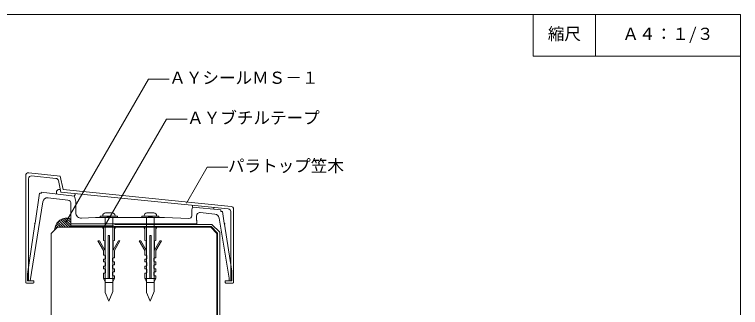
# Model space of a CAD drawing. Units: millimetres on the paper, with parts at other scales. Extents: x -135 to 135, y -94 to 92.
# Drawn here: x -40.2 to 135, y 21.4 to 92 of the extents above; entities that cross this region are included whole.
import ezdxf
from ezdxf.enums import TextEntityAlignment as Align

# ---------------------------------------------------------------- set-up
doc = ezdxf.new("R2010")
doc.units = ezdxf.units.MM
for name, color, linetype, lineweight in [('1-2_ハッチング', 4, 'Continuous', 9), ('1-4_リベットルーフ', 6, 'Continuous', 18), ('1-6_アンカー類', 4, 'Continuous', 9), ('1-7_設備', 3, 'Continuous', 18), ('1-A_元図・躯体', 7, 'Continuous', 18), ('1-B_その他', 5, 'Continuous', 18), ('1-C_アンカー類②', 4, 'Continuous', 9), ('E-E', 7, 'Continuous', 18), ('F-F', 7, 'Continuous', 18)]:
    doc.layers.add(name, color=color, linetype=linetype, lineweight=lineweight)
doc.styles.add('ＭＳ ゴシック', font='')
doc.styles.get('ＭＳ ゴシック').set_extended_font_data('MS Gothic')

msp = doc.modelspace()

# ---------------------------------------------------------------- linework, layer by layer
at = {"layer": '1-2_ハッチング'}
for p, q in [((-27.883, 40.728), (-29.4, 42.245)), ((-27.293, 40.728), (-29.051, 42.486)), ((-26.704, 40.728), (-28.66, 42.684)), ((-26.662, 41.275), (-28.219, 42.832)), ((-26.652, 41.855), (-27.703, 42.905)), ((-26.652, 42.444), (-27.084, 42.876)), ((-30.341, 40.24), (-30.489, 40.388)), ((-30.046, 40.534), (-30.371, 40.859)), ((-29.65, 40.728), (-30.197, 41.274)), ((-29.061, 40.728), (-29.978, 41.645)), ((-28.472, 40.728), (-29.711, 41.967))]:
    msp.add_line(p, q, dxfattribs=at)
msp.add_arc((-27.529, 39.9), 3.012, 71.748, 177.295, dxfattribs=at)
at = {"layer": '1-4_リベットルーフ'}
for p, q in [((-26.652, 41.561), (-26.652, 41.061)), ((-26.652, 41.561), (-16.329, 41.561)), ((-18.375, 41.061), (-26.652, 41.061)), ((-26.652, 41.061), (-16.626, 41.061)), ((-16.45, 41.538), (-16.013, 41.418)), ((-16.45, 41.038), (-16.013, 40.918)), ((7.424, 41.395), (-15.837, 41.395)), ((7.217, 40.895), (-15.837, 40.895)), ((7.217, 40.895), (8.814, 39.297)), ((7.424, 41.395), (9.314, 39.504)), ((8.814, -69.439), (8.814, 39.297)), ((9.314, -69.439), (9.314, 39.504))]:
    msp.add_line(p, q, dxfattribs=at)
for centre, start, end in [((-16.626, 40.895), 74.706, 90), ((-16.626, 40.395), 74.706, 90), ((-15.837, 42.061), 254.706, 270), ((-15.837, 41.561), 254.706, 270)]:
    msp.add_arc(centre, 0.667, start, end, dxfattribs=at)
at = {"layer": '1-6_アンカー類'}
for p, q in [((-16.586, 44.161), (-18.252, 44.161)), ((-6.586, 44.161), (-8.252, 44.161)), ((-19.502, 43.394), (-15.336, 43.394)), ((-19.502, 43.394), (-19.502, 43.061)), ((-19.502, 43.061), (-15.336, 43.061)), ((-18.919, 43.495), (-18.919, 43.394)), ((-18.336, 43.061), (-18.336, 24.939)), ((-16.919, 43.061), (-16.919, 43.028)), ((-16.502, 43.061), (-16.502, 25.204)), ((-15.919, 43.495), (-15.919, 43.394)), ((-15.336, 43.394), (-15.336, 43.061)), ((-9.502, 43.394), (-5.336, 43.394)), ((-9.502, 43.394), (-9.502, 43.061)), ((-9.502, 43.061), (-5.336, 43.061)), ((-8.919, 43.495), (-8.919, 43.394)), ((-8.336, 43.061), (-8.336, 24.939)), ((-6.919, 43.061), (-6.919, 43.028)), ((-6.502, 43.061), (-6.502, 25.204)), ((-5.919, 43.495), (-5.919, 43.394)), ((-5.336, 43.394), (-5.336, 43.061)), ((-17.474, 22.858), (-18.336, 24.939)), ((-17.474, 22.858), (-16.502, 25.204)), ((-7.474, 22.858), (-8.336, 24.939)), ((-7.474, 22.858), (-6.502, 25.204))]:
    msp.add_line(p, q, dxfattribs=at)
for points in [[(-16.919, 43.061), (-17.919, 43.061), (-17.919, 43.028)], [(-6.919, 43.061), (-7.919, 43.061), (-7.919, 43.028)]]:
    msp.add_lwpolyline(points, dxfattribs=at)
for centre, start, end in [((-18.252, 43.495), 90, 180), ((-16.586, 43.495), 0, 90), ((-8.252, 43.495), 90, 180), ((-6.586, 43.495), 0, 90)]:
    msp.add_arc(centre, 0.667, start, end, dxfattribs=at)
at = {"layer": '1-7_設備'}
for p, q in [((-37.502, 27.395), (-37.502, 53.158)), ((-30.213, 52.496), (-36.103, 53.085)), ((-36.836, 52.421), (-36.836, 27.761)), ((-29.626, 51.966), (-29.057, 49.181)), ((11.397, 45.135), (-29.057, 49.181)), ((12.064, 45.739), (-28.502, 49.795)), ((-34.136, 48.885), (-35.231, 41.66)), ((-34.136, 48.885), (-33.804, 48.846)), ((-32.088, 47.803), (-27.321, 47.238)), ((-33.377, 46.828), (-36.419, 27.761)), ((2.581, 44.895), (2.748, 45.559)), ((2.581, 43.489), (2.581, 44.895)), ((4.63, 44.234), (8.145, 43.885)), ((11.998, 44.472), (11.998, 27.761)), ((12.664, 27.395), (12.664, 45.075)), ((-24.011, 42.874), (-20.669, 43.061)), ((-20.669, 43.061), (-17.919, 43.061)), ((-17.919, 43.128), (-16.919, 43.128)), ((-17.919, 43.128), (-17.919, 43.061)), ((-16.919, 43.128), (-16.919, 43.061)), ((-6.919, 43.111), (-6.919, 43.061)), ((3.714, 43.404), (3.714, 42.395)), ((3.781, 42.328), (3.714, 42.395)), ((3.781, 42.328), (3.781, 41.561)), ((9.18, 42.914), (11.581, 28.406)), ((-35.261, 41.462), (-37.086, 29.428)), ((12.248, 30.095), (10.45, 41.462)), ((-37.086, 29.428), (-37.086, 27.761)), ((11.581, 28.406), (11.581, 27.761)), ((-35.669, 27.228), (-37.336, 27.228)), ((-37.086, 27.761), (-36.419, 27.761)), ((-36.836, 27.761), (-35.502, 27.761)), ((-35.502, 27.395), (-35.502, 27.761)), ((11.998, 27.761), (10.664, 27.761)), ((10.664, 27.395), (10.664, 27.761)), ((10.831, 27.228), (12.498, 27.228))]:
    msp.add_line(p, q, dxfattribs=at)
for points in [[(-36.769, 53.821), (-29.169, 53.061), (-28.502, 49.795)], [(-25.752, 48.227), (-33.754, 49.175), (-33.804, 48.846)], [(-25.419, 44.205), (-25.419, 46.895), (-25.752, 48.227)], [(-26.586, 46.411), (-26.586, 42.561), (-26.652, 42.495), (-26.652, 41.561), (3.781, 41.561)], [(10.419, 41.66), (9.968, 44.508), (9.625, 44.542), (9.571, 44.882), (2.748, 45.559)], [(-6.919, 43.111), (-7.919, 43.111), (-7.919, 43.061), (-16.919, 43.061)], [(1.887, 42.823), (-4.002, 43.061), (-6.919, 43.061)], [(12.248, 30.095), (12.248, 27.761), (11.581, 27.761)]]:
    msp.add_lwpolyline(points, dxfattribs=at)
for centre, radius, start, end in [((-36.836, 53.158), 0.667, 84.29021, 180), ((-36.169, 52.421), 0.667, 84.2901, 180), ((-30.279, 51.832), 0.667, 11.53564, 84.28911), ((-29.324, 49.05), 0.788, 80.14207, 201.38539), ((-32.225, 46.645), 1.167, 83.24363, 170.93528), ((-26.289, 48.874), 0.788, 306.04117, 356.47701), ((-27.419, 46.411), 0.833, 360, 83.24363), ((4.704, 45.6), 1.954, 168.32159, 181.21526), ((11.998, 45.075), 0.667, 360, 84.28911), ((-24.086, 44.205), 1.333, 180, 273.21316), ((4.548, 43.404), 0.833, 84.33244, 180), ((5.944, 45.525), 1.954, 346.04002, 358.82635), ((8.029, 42.724), 1.167, 9.39536, 84.33244), ((11.331, 44.472), 0.667, 360, 84.28911), ((1.914, 43.489), 0.667, 267.68046, 360), ((-35.246, 41.561), 0.1, 81.3787, 261.3787), ((10.434, 41.561), 0.1, 278.98761, 98.98761), ((-37.336, 27.395), 0.167, 180, 270), ((-35.669, 27.395), 0.167, 270, 360), ((10.831, 27.395), 0.167, 180, 270), ((12.498, 27.395), 0.167, 270, 360)]:
    msp.add_arc(centre, radius, start, end, dxfattribs=at)
at = {"layer": '1-A_元図・躯体'}
for p, q in [((-29.852, 40.728), (-31.352, 39.228)), ((7.148, 40.728), (-29.852, 40.728)), ((7.148, 40.728), (8.648, 39.228)), ((-31.352, 39.228), (-31.352, -69.439)), ((8.648, -69.439), (8.648, 39.228))]:
    msp.add_line(p, q, dxfattribs=at)
msp.add_lwpolyline([(7.148, 40.728), (8.648, 39.228), (8.648, -69.439)], dxfattribs=at)
at = {"layer": '1-B_その他'}
for p, q in [((-26.652, 40.903), (-26.494, 41.061)), ((-26.533, 40.728), (-26.2, 41.061)), ((-26.238, 40.728), (-25.905, 41.061)), ((-25.944, 40.728), (-25.61, 41.061)), ((-25.649, 40.728), (-25.316, 41.061)), ((-25.355, 40.728), (-25.021, 41.061)), ((-25.06, 40.728), (-24.727, 41.061)), ((-24.765, 40.728), (-24.432, 41.061)), ((-24.471, 40.728), (-24.137, 41.061)), ((-24.176, 40.728), (-23.843, 41.061)), ((-23.881, 40.728), (-23.548, 41.061)), ((-23.587, 40.728), (-23.253, 41.061)), ((-23.292, 40.728), (-22.959, 41.061)), ((-22.997, 40.728), (-22.664, 41.061)), ((-22.703, 40.728), (-22.37, 41.061)), ((-22.408, 40.728), (-22.075, 41.061)), ((-22.114, 40.728), (-21.78, 41.061)), ((-21.819, 40.728), (-21.486, 41.061)), ((-21.524, 40.728), (-21.191, 41.061)), ((-21.23, 40.728), (-20.896, 41.061)), ((-20.935, 40.728), (-20.602, 41.061)), ((-20.64, 40.728), (-20.307, 41.061)), ((-20.346, 40.728), (-20.013, 41.061)), ((-20.051, 40.728), (-19.718, 41.061)), ((-19.757, 40.728), (-19.423, 41.061)), ((-19.462, 40.728), (-19.129, 41.061)), ((-19.167, 40.728), (-18.834, 41.061)), ((-18.873, 40.728), (-18.539, 41.061)), ((-18.578, 40.728), (-18.245, 41.061)), ((-18.283, 40.728), (-17.95, 41.061)), ((-17.989, 40.728), (-17.655, 41.061)), ((-17.694, 40.728), (-17.361, 41.061)), ((-17.4, 40.728), (-17.066, 41.061)), ((-17.105, 40.728), (-16.772, 41.061)), ((-16.81, 40.728), (-16.652, 40.886))]:
    msp.add_line(p, q, dxfattribs=at)
msp.add_lwpolyline([(-26.652, 40.728), (-16.652, 40.728), (-16.652, 41.061), (-26.652, 41.061)], close=True, dxfattribs=at)
at = {"layer": '1-C_アンカー類②'}
for p, q in [((-18.752, 40.131), (-18.98, 40.728)), ((-18.98, 40.728), (-15.858, 40.728)), ((-18.752, 40.728), (-18.752, 37.511)), ((-16.086, 40.131), (-15.858, 40.728)), ((-16.086, 40.728), (-16.086, 37.511)), ((-8.752, 40.131), (-8.98, 40.728)), ((-8.98, 40.728), (-5.858, 40.728)), ((-8.752, 40.728), (-8.752, 37.511)), ((-6.086, 40.131), (-5.858, 40.728)), ((-6.086, 40.728), (-6.086, 37.511)), ((-17.586, 38.728), (-17.252, 38.728)), ((-17.586, 38.728), (-17.586, 28.328)), ((-17.252, 38.728), (-17.252, 28.328)), ((-7.586, 38.728), (-7.252, 38.728)), ((-7.586, 38.728), (-7.586, 28.328)), ((-7.252, 38.728), (-7.252, 28.328)), ((-19.702, 37.395), (-20.086, 37.395)), ((-20.086, 37.395), (-18.752, 35.061)), ((-19.702, 37.395), (-18.419, 35.15)), ((-18.419, 37.395), (-18.752, 37.511)), ((-18.419, 37.395), (-18.419, 35.15)), ((-16.419, 37.395), (-16.086, 37.511)), ((-15.137, 37.395), (-16.419, 35.15)), ((-16.419, 37.395), (-16.419, 35.15)), ((-14.752, 37.395), (-16.086, 35.061)), ((-15.137, 37.395), (-14.752, 37.395)), ((-9.702, 37.395), (-10.086, 37.395)), ((-10.086, 37.395), (-8.752, 35.061)), ((-9.702, 37.395), (-8.419, 35.15)), ((-8.419, 37.395), (-8.752, 37.511)), ((-8.419, 37.395), (-8.419, 35.15)), ((-6.419, 37.395), (-6.086, 37.511)), ((-5.137, 37.395), (-6.419, 35.15)), ((-6.419, 37.395), (-6.419, 35.15)), ((-4.752, 37.395), (-6.086, 35.061)), ((-5.137, 37.395), (-4.752, 37.395)), ((-18.752, 35.061), (-18.752, 33.995)), ((-16.086, 35.061), (-16.086, 33.328)), ((-8.752, 35.061), (-8.752, 33.995)), ((-6.086, 35.061), (-6.086, 33.328)), ((-18.419, 33.995), (-18.752, 33.995)), ((-18.419, 33.995), (-18.252, 33.828)), ((-18.252, 33.828), (-18.252, 33.161)), ((-16.419, 33.328), (-16.586, 33.161)), ((-16.419, 33.328), (-16.086, 33.328)), ((-8.419, 33.995), (-8.752, 33.995)), ((-8.419, 33.995), (-8.252, 33.828)), ((-8.252, 33.828), (-8.252, 33.161)), ((-6.419, 33.328), (-6.586, 33.161)), ((-6.419, 33.328), (-6.086, 33.328)), ((-18.419, 32.995), (-18.752, 32.995)), ((-18.752, 32.995), (-18.752, 32.328)), ((-18.419, 32.328), (-18.752, 32.328)), ((-18.252, 33.161), (-18.419, 32.995)), ((-16.586, 33.161), (-16.586, 32.495)), ((-16.586, 32.495), (-16.419, 32.328)), ((-16.419, 31.661), (-16.586, 31.495)), ((-16.419, 32.328), (-16.086, 32.328)), ((-16.419, 31.661), (-16.086, 31.661)), ((-16.086, 32.328), (-16.086, 31.661)), ((-8.419, 32.995), (-8.752, 32.995)), ((-8.752, 32.995), (-8.752, 32.328)), ((-8.419, 32.328), (-8.752, 32.328)), ((-8.252, 33.161), (-8.419, 32.995)), ((-6.586, 33.161), (-6.586, 32.495)), ((-6.586, 32.495), (-6.419, 32.328)), ((-6.419, 31.661), (-6.586, 31.495)), ((-6.419, 32.328), (-6.086, 32.328)), ((-6.419, 31.661), (-6.086, 31.661)), ((-6.086, 32.328), (-6.086, 31.661)), ((-18.419, 31.328), (-18.752, 31.328)), ((-18.752, 31.328), (-18.752, 30.661)), ((-18.419, 30.661), (-18.752, 30.661)), ((-18.252, 31.495), (-18.419, 31.328)), ((-18.419, 30.661), (-18.252, 30.495)), ((-18.252, 29.828), (-18.419, 29.661)), ((-18.252, 30.495), (-18.252, 29.828)), ((-16.586, 31.495), (-16.586, 30.828)), ((-16.586, 30.828), (-16.419, 30.661)), ((-16.419, 29.995), (-16.586, 29.828)), ((-16.586, 29.828), (-16.586, 29.161)), ((-16.419, 30.661), (-16.086, 30.661)), ((-16.419, 29.995), (-16.086, 29.995)), ((-16.086, 30.661), (-16.086, 29.995)), ((-8.419, 31.328), (-8.752, 31.328)), ((-8.752, 31.328), (-8.752, 30.661)), ((-8.419, 30.661), (-8.752, 30.661)), ((-8.252, 31.495), (-8.419, 31.328)), ((-8.419, 30.661), (-8.252, 30.495)), ((-8.252, 29.828), (-8.419, 29.661)), ((-8.252, 30.495), (-8.252, 29.828)), ((-6.586, 31.495), (-6.586, 30.828)), ((-6.586, 30.828), (-6.419, 30.661)), ((-6.419, 29.995), (-6.586, 29.828)), ((-6.586, 29.828), (-6.586, 29.161)), ((-6.419, 30.661), (-6.086, 30.661)), ((-6.419, 29.995), (-6.086, 29.995)), ((-6.086, 30.661), (-6.086, 29.995)), ((-18.419, 29.661), (-18.752, 29.661)), ((-18.752, 29.661), (-18.752, 28.328)), ((-18.752, 28.328), (-16.086, 28.328)), ((-18.752, 28.328), (-18.252, 27.395)), ((-16.586, 29.161), (-16.419, 28.995)), ((-16.086, 28.328), (-16.586, 27.395)), ((-16.419, 28.995), (-16.086, 28.995)), ((-16.086, 28.995), (-16.086, 28.328)), ((-8.419, 29.661), (-8.752, 29.661)), ((-8.752, 29.661), (-8.752, 28.328)), ((-8.752, 28.328), (-6.086, 28.328)), ((-8.752, 28.328), (-8.252, 27.395)), ((-6.586, 29.161), (-6.419, 28.995)), ((-6.086, 28.328), (-6.586, 27.395)), ((-6.419, 28.995), (-6.086, 28.995)), ((-6.086, 28.995), (-6.086, 28.328)), ((-18.252, 27.395), (-16.586, 27.395)), ((-8.252, 27.395), (-6.586, 27.395))]:
    msp.add_line(p, q, dxfattribs=at)
for points in [[(-18.419, 32.328), (-18.252, 32.161), (-18.252, 31.495)], [(-8.419, 32.328), (-8.252, 32.161), (-8.252, 31.495)]]:
    msp.add_lwpolyline(points, dxfattribs=at)
at = {"layer": 'E-E'}
for p, q in [((-7.86, 76.414), (-27.86, 41.773)), ((-7.86, 76.414), (-2.86, 76.414)), ((-3.547, 66.75), (-18.547, 40.769)), ((-3.547, 66.75), (1.453, 66.75)), ((1.299, 46.526), (6.299, 55.186)), ((6.299, 55.186), (11.299, 55.186))]:
    msp.add_line(p, q, dxfattribs=at)
at = {"layer": 'F-F'}
msp.add_line((100, 92), (100, 82), dxfattribs=at)
for points in [[(-135, 92), (135, 92), (135, -88), (-135, -88)], [(85, 92), (85, 82), (135, 82)]]:
    msp.add_lwpolyline(points, dxfattribs=at)

# ---------------------------------------------------------------- texts
at = {"layer": 'E-E', "style": 'ＭＳ ゴシック'}
for s, p in [('縮尺', (88.5, 85)), ('Ａ４：１/３', (106.5, 85)), ('ＡＹシールＭＳ－１', (-2.86, 74.414)), ('ＡＹブチルテープ', (1.453, 64.75)), ('パラトップ笠木', (11.299, 53.186))]:
    msp.add_text(s, height=2.933, dxfattribs=at).set_placement(p, align=Align.BOTTOM_LEFT)

doc.saveas('drawing.dxf')
